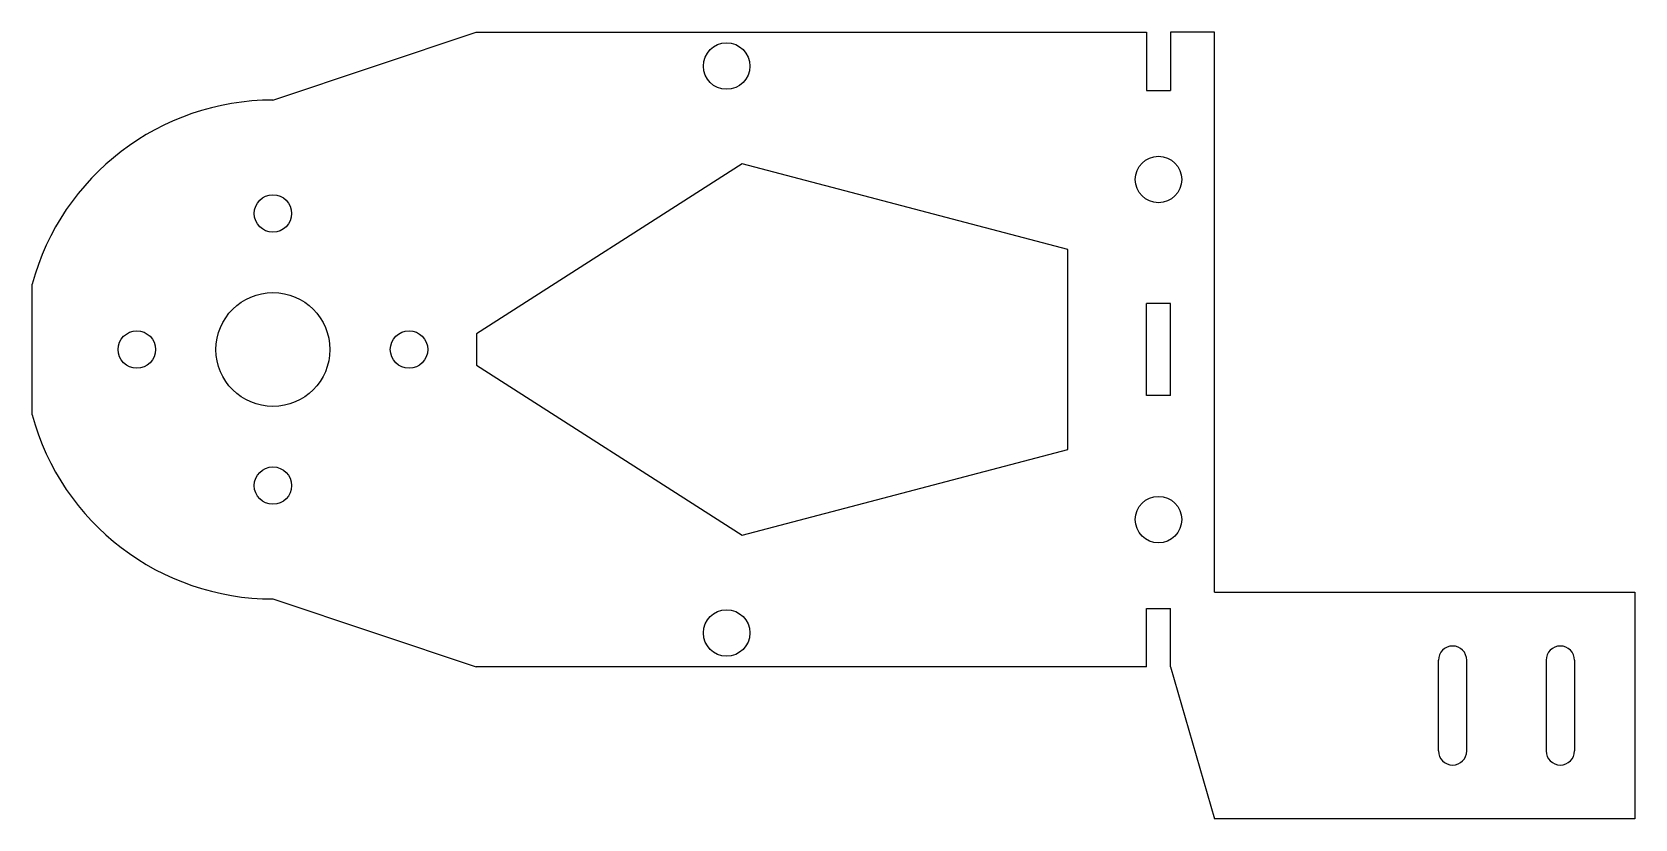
# Model space of a CAD drawing. Header units: millimetres. Extents: x -68 to 73, y -41 to 28.
import ezdxf

# ---------------------------------------------------------------- set-up
doc = ezdxf.new("R2010")
doc.units = ezdxf.units.MM

msp = doc.modelspace()

# ---------------------------------------------------------------- linework, layer by layer
at = {"color": 7, "linetype": 'Continuous', "lineweight": 25}
for p, q in [((-47, 22), (-29.08, 28)), ((-29.08, 28), (30.02, 28)), ((30.02, 28), (30.02, 22.85)), ((32.12, 28), (32.12, 22.85)), ((36, 28), (32.12, 28)), ((36, -21.4), (36, 28)), ((30.02, 22.85), (32.12, 22.85)), ((-5.64, 16.37), (-29.04, 1.37)), ((23.07, 8.83), (-5.64, 16.37)), ((23.07, -8.83), (23.07, 8.83)), ((-68.24, -5.75), (-68.24, 5.75)), ((32.12, 4.05), (30.02, 4.05)), ((30.02, -4.05), (30.02, 4.05)), ((32.12, -4.05), (32.12, 4.05)), ((-29.04, 1.37), (-29.04, -1.37)), ((-29.04, -1.37), (-5.64, -16.37)), ((32.12, -4.05), (30.02, -4.05)), ((-5.64, -16.37), (23.07, -8.83)), ((-47, -22), (-29.08, -28)), ((36, -21.4), (73.08, -21.4)), ((73.08, -21.4), (73.08, -41.4)), ((30.02, -22.85), (32.12, -22.85)), ((30.02, -28), (30.02, -22.85)), ((32.12, -28), (32.12, -22.85)), ((30.02, -28), (-29.08, -28)), ((32.12, -28), (36, -41.4)), ((55.75, -35.4), (55.75, -27.4)), ((58.25, -35.4), (58.25, -27.4)), ((65.25, -27.4), (65.25, -35.4)), ((67.75, -27.4), (67.75, -35.4)), ((73.08, -41.4), (36, -41.4))]:
    msp.add_line(p, q, dxfattribs=at)
for centre, radius in [((-7, 25), 2.05), ((31.07, 15), 2.05), ((-47, 12), 1.65), ((-47, 0), 5.02), ((-59, 0), 1.65), ((-35, 0), 1.65), ((-47, -12), 1.65), ((31.07, -15), 2.05), ((-7, -25), 2.05)]:
    msp.add_circle(centre, radius, dxfattribs=at)
for centre, radius, start, end in [((-47, 0), 22, 90, 164.8504), ((-47, 0), 22, 195.1496, 270), ((57, -27.4), 1.25, 0, 180), ((66.5, -27.4), 1.25, 0, 180), ((57, -35.4), 1.25, 180, 0), ((66.5, -35.4), 1.25, 180, 0)]:
    msp.add_arc(centre, radius, start, end, dxfattribs=at)

doc.saveas('drawing.dxf')
